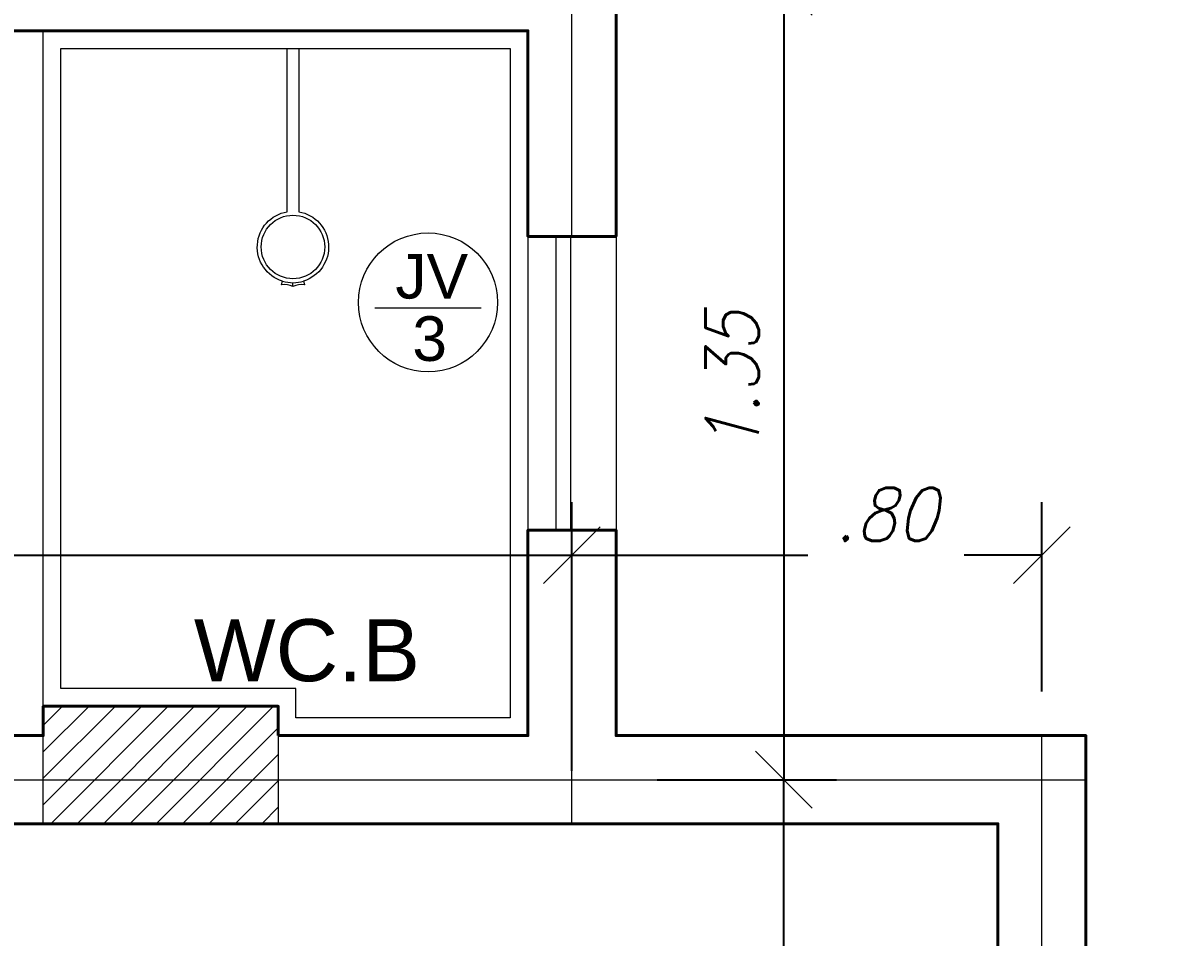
# Model space of a CAD drawing. Header units: millimetres. Extents: x 1865 to 2133, y 1062 to 1142.
# Drawn here: x 1984.496 to 1986.449, y 1077.511 to 1079.068 of the extents above; entities that cross this region are included whole.
import ezdxf

# ---------------------------------------------------------------- set-up
doc = ezdxf.new("R2010")
doc.units = ezdxf.units.MM
doc.header["$PDMODE"] = 35
for name, color, linetype, lineweight in [('Cota', 7, 'Continuous', 9), ('Eixo', 1, 'Continuous', 9), ('ESQ_INTER', 250, 'Continuous', 9), ('L_DECA', 7, 'Continuous', 13), ('PILAR', 7, 'Continuous', 5), ('Plarga', 7, 'Continuous', 40), ('texto', 7, 'Continuous', 13)]:
    doc.layers.add(name, color=color, linetype=linetype, lineweight=lineweight)
doc.styles.add('arial', font='arial.ttf')
doc.styles.add('romans15', font='romans.shx', dxfattribs={"width": 0.9, "oblique": 15})
doc.dimstyles.new('COTA_50', dxfattribs={"dimscale": 0.5, "dimtxt": 0.181, "dimasz": 0.193, "dimexe": 0.18, "dimexo": 0.15, "dimgap": 0.085, "dimtad": 1, "dimzin": 4, "dimdsep": 46, "dimtxsty": 'romans15', "dimblk1": 'OBLIQUE', "dimblk2": 'OBLIQUE', "dimsah": 1, "dimcen": 0.09, "dimclrd": 256, "dimclre": 256, "dimclrt": 256, "dimadec": 0, "dimazin": 0, "dimtfac": 1, "dimtmove": 2, "dimatfit": 3, "dimldrblk": 'NONE', "dimfxl": 1, "dimtolj": 1, "dimtzin": 1, "dimarcsym": 0})

# ---------------------------------------------------------------- blocks, each defined once
blk = doc.blocks.new('_OBLIQUE')
at = {"color": 0, "linetype": 'ByBlock'}
blk.add_line((-0.5, -0.5), (0.5, 0.5), dxfattribs=at)
blk = doc.blocks.new('*D219')
at = {"layer": 'Cota', "lineweight": -2, "transparency": 16777216}
for p, q in [((1985.5808, 1079.1293), (1985.8812, 1079.1293)), ((1985.7912, 1079.1293), (1985.7912, 1077.7793)), ((1985.5756, 1077.7793), (1985.8812, 1077.7793))]:
    blk.add_line(p, q, dxfattribs=at)
at = {"layer": 'Defpoints', "color": 0, "transparency": 16777216}
for p in [(1985.5058, 1079.1293), (1985.5006, 1077.7793), (1985.7912, 1077.7793)]:
    blk.add_point(p, dxfattribs=at)
at = {"layer": 'Cota', "lineweight": -2, "transparency": 16777216, "xscale": 0.0965, "yscale": 0.0965, "zscale": 0.0965}
for p, rotation in [((1985.7912, 1079.1293), 90), ((1985.7912, 1077.7793), 270)]:
    blk.add_blockref('_OBLIQUE', p, dxfattribs=dict(at, rotation=rotation))
at = {"layer": 'Cota', "transparency": 16777216, "insert": (1985.7035, 1078.4543), "char_height": 0.0905, "attachment_point": 5, "rotation": 90, "style": 'romans15'}
blk.add_mtext('\\A1;1.35', dxfattribs=at)
blk = doc.blocks.new('_None')
blk = doc.blocks.new('*D220')
at = {"layer": 'Cota', "lineweight": -2, "transparency": 16777216}
for p, q in [((1985.5756, 1077.7793), (1985.8812, 1077.7793)), ((1985.7912, 1075.0293), (1985.7912, 1077.7793)), ((1985.5808, 1075.0293), (1985.8812, 1075.0293))]:
    blk.add_line(p, q, dxfattribs=at)
at = {"layer": 'Defpoints', "color": 0, "transparency": 16777216}
for p in [(1985.5006, 1077.7793), (1985.7912, 1077.7793), (1985.5058, 1075.0293)]:
    blk.add_point(p, dxfattribs=at)
at = {"layer": 'Cota', "lineweight": -2, "transparency": 16777216, "xscale": 0.0965, "yscale": 0.0965, "zscale": 0.0965}
for p, rotation in [((1985.7912, 1077.7793), 90), ((1985.7912, 1075.0293), 270)]:
    blk.add_blockref('_OBLIQUE', p, dxfattribs=dict(at, rotation=rotation))
at = {"layer": 'Cota', "transparency": 16777216, "insert": (1985.7035, 1076.4043), "char_height": 0.0905, "attachment_point": 5, "rotation": 90, "style": 'romans15'}
blk.add_mtext('\\A1;2.75', dxfattribs=at)
blk = doc.blocks.new('*D274')
at = {"layer": 'Cota', "lineweight": -2, "transparency": 16777216}
for p, q in [((1982.9308, 1077.8693), (1982.9308, 1078.2515)), ((1985.4308, 1077.7943), (1985.4308, 1078.2515)), ((1982.9308, 1078.1615), (1985.4308, 1078.1615))]:
    blk.add_line(p, q, dxfattribs=at)
at = {"layer": 'Defpoints', "color": 0, "transparency": 16777216}
for p in [(1985.4308, 1078.1615), (1982.9308, 1077.7943), (1985.4308, 1077.7193)]:
    blk.add_point(p, dxfattribs=at)
at = {"layer": 'Cota', "lineweight": -2, "transparency": 16777216, "xscale": 0.0965, "yscale": 0.0965, "zscale": 0.0965, "rotation": 180}
blk.add_blockref('_OBLIQUE', (1982.9308, 1078.1615), dxfattribs=at)
at = {"layer": 'Cota', "lineweight": -2, "transparency": 16777216, "xscale": 0.0965, "yscale": 0.0965, "zscale": 0.0965}
blk.add_blockref('_OBLIQUE', (1985.4308, 1078.1615), dxfattribs=at)
at = {"layer": 'Cota', "transparency": 16777216, "insert": (1984.1808, 1078.2493), "char_height": 0.0905, "attachment_point": 5, "style": 'romans15'}
blk.add_mtext('\\A1;2.50', dxfattribs=at)
blk = doc.blocks.new('*D276')
at = {"layer": 'Cota', "lineweight": -2, "transparency": 16777216}
for p, q in [((1985.4308, 1077.7943), (1985.4308, 1078.2515)), ((1986.2308, 1077.9293), (1986.2308, 1078.2515)), ((1985.4308, 1078.1615), (1985.8323, 1078.1615)), ((1986.2308, 1078.1615), (1986.0986, 1078.1615))]:
    blk.add_line(p, q, dxfattribs=at)
at = {"layer": 'Defpoints', "color": 0, "transparency": 16777216}
for p in [(1985.4308, 1078.1615), (1986.2308, 1077.8543), (1985.4308, 1077.7193)]:
    blk.add_point(p, dxfattribs=at)
at = {"layer": 'Cota', "lineweight": -2, "transparency": 16777216, "xscale": 0.0965, "yscale": 0.0965, "zscale": 0.0965, "rotation": 180}
blk.add_blockref('_OBLIQUE', (1985.4308, 1078.1615), dxfattribs=at)
at = {"layer": 'Cota', "lineweight": -2, "transparency": 16777216, "xscale": 0.0965, "yscale": 0.0965, "zscale": 0.0965}
blk.add_blockref('_OBLIQUE', (1986.2308, 1078.1615), dxfattribs=at)
at = {"layer": 'Cota', "transparency": 16777216, "insert": (1985.9655, 1078.2309), "char_height": 0.0905, "attachment_point": 5, "style": 'romans15'}
blk.add_mtext('\\A1;.80', dxfattribs=at)
blk = doc.blocks.new('*D300')
at = {"layer": 'Cota', "lineweight": -2, "transparency": 16777216}
for p, q in [((1986.3808, 1080.5293), (1990.4154, 1080.5293)), ((1990.3254, 1072.2793), (1990.3254, 1080.5293)), ((1986.3808, 1072.2793), (1990.4154, 1072.2793))]:
    blk.add_line(p, q, dxfattribs=at)
at = {"layer": 'Defpoints', "color": 0, "transparency": 16777216}
for p in [(1986.3058, 1080.5293), (1990.3254, 1080.5293), (1986.3058, 1072.2793)]:
    blk.add_point(p, dxfattribs=at)
at = {"layer": 'Cota', "lineweight": -2, "transparency": 16777216, "xscale": 0.0965, "yscale": 0.0965, "zscale": 0.0965}
for p, rotation in [((1990.3254, 1080.5293), 90), ((1990.3254, 1072.2793), 270)]:
    blk.add_blockref('_OBLIQUE', p, dxfattribs=dict(at, rotation=rotation))
at = {"layer": 'Cota', "transparency": 16777216, "insert": (1990.2376, 1076.4043), "char_height": 0.0905, "attachment_point": 5, "rotation": 90, "style": 'romans15'}
blk.add_mtext('\\A1;8.25', dxfattribs=at)

msp = doc.modelspace()

# ---------------------------------------------------------------- hatches: boundary and pattern name
at = {"layer": 'PILAR'}
h = msp.add_hatch(dxfattribs=at)
h.set_pattern_fill('ANSI31,_O', color=256, scale=0.01)
h.set_pattern_definition([(45, (120.967787, 125.49008), (-0.0224506403, 0.0224506403), [])])
h.paths.add_polyline_path([(1984.5308, 1077.9043), (1984.5308, 1077.7043), (1984.9308, 1077.7043), (1984.9308, 1077.9043)])

# ---------------------------------------------------------------- linework, layer by layer
at = {"lineweight": 5}
for points in [[(1984.5308, 1077.9043), (1984.5308, 1079.0543), (1985.3558, 1079.0543), (1985.3558, 1077.8543), (1984.9308, 1077.8543), (1984.9308, 1077.9043), (1984.5308, 1077.9043)], [(1985.3558, 1078.7043), (1985.3558, 1078.2043)], [(1985.5058, 1078.7043), (1985.5058, 1078.2043)]]:
    msp.add_lwpolyline(points, dxfattribs=at)
msp.add_lwpolyline([(1984.5608, 1077.9343), (1984.5608, 1079.0243), (1985.3258, 1079.0243), (1985.3258, 1077.8843), (1984.9608, 1077.8843), (1984.9608, 1077.9343)], close=True, dxfattribs=at)
at = {"layer": 'Cota', "color": 0}
msp.add_lwpolyline([(1985.0951, 1078.5825), (1985.2764, 1078.5825)], dxfattribs=at)
msp.add_circle((1985.1857, 1078.5918), 0.1183, dxfattribs=at)
at = {"layer": 'Eixo'}
for points in [[(1985.4308, 1078.7043), (1985.4308, 1079.2043)], [(1985.4308, 1077.7043), (1985.4308, 1078.2043)], [(1986.2308, 1076.9043), (1986.2308, 1077.8543)], [(1983.8058, 1077.7793), (1986.3058, 1077.7793)]]:
    msp.add_lwpolyline(points, dxfattribs=at)
at = {"layer": 'ESQ_INTER'}
for points in [[(1985.4033, 1078.7043), (1985.4033, 1078.2043)], [(1985.4283, 1078.7043), (1985.4283, 1078.2043)]]:
    msp.add_lwpolyline(points, dxfattribs=at)
at = {"layer": 'L_DECA', "color": 0, "lineweight": 5}
msp.add_line((1984.9558, 1078.6189), (1984.9558, 1078.6254), dxfattribs=at)
msp.add_line((1984.9558, 1078.6189), (1984.9558, 1078.6254), dxfattribs=at)
at = {"layer": 'L_DECA', "lineweight": 5}
msp.add_lwpolyline([(1984.9757, 1078.6225, -0.539623), (1984.9752, 1078.6219, 0.128878), (1984.9558, 1078.6189, 0.125633), (1984.9368, 1078.6219, -0.533279), (1984.9363, 1078.6225), (1984.938, 1078.628, -0.792167), (1984.9458, 1078.7461), (1984.9458, 1079.0243), (1984.9658, 1079.0243), (1984.9658, 1078.7461, -0.789351), (1984.9739, 1078.6282)], format="xyb", close=True, dxfattribs=at)
at = {"layer": 'L_DECA', "color": 0, "lineweight": 5}
msp.add_circle((1984.9558, 1078.6862), 0.0541, dxfattribs=at)
msp.add_arc((1984.9558, 1078.6862), 0.0608, 253.0092, 287.388, dxfattribs=at)
at = {"layer": 'PILAR'}
msp.add_lwpolyline([(1984.5308, 1077.9043), (1984.9308, 1077.9043), (1984.9308, 1077.7043), (1984.5308, 1077.7043)], close=True, dxfattribs=at)
at = {"layer": 'Plarga'}
for points in [[(1985.5058, 1078.7043), (1985.3558, 1078.7043), (1985.3558, 1079.0543), (1983.0058, 1079.0543), (1983.0058, 1077.8543), (1983.0558, 1077.8543), (1983.0558, 1077.7043), (1982.2058, 1077.7043), (1982.2058, 1075.1043), (1982.2558, 1075.1043), (1982.2558, 1074.9543), (1982.0558, 1074.9543), (1982.0558, 1077.7043), (1980.2058, 1077.7043), (1980.2058, 1077.8543), (1982.8558, 1077.8543), (1982.8558, 1079.2043), (1985.5058, 1079.2043)], [(1984.9308, 1077.8543), (1984.9308, 1077.9043), (1984.5308, 1077.9043), (1984.5308, 1077.8543), (1983.8058, 1077.8543), (1983.8058, 1077.7043), (1986.1558, 1077.7043), (1986.1558, 1076.9043), (1986.3058, 1076.9043), (1986.3058, 1077.8543), (1985.5058, 1077.8543), (1985.5058, 1078.2043), (1985.3558, 1078.2043), (1985.3558, 1077.8543)]]:
    msp.add_lwpolyline(points, close=True, dxfattribs=at)

# ---------------------------------------------------------------- texts
at = {"layer": 'texto', "color": 0, "style": 'arial'}
for s, height, p in [('JV', 0.07601, (1985.1301, 1078.5984)), ('3', 0.076, (1985.159, 1078.4922))]:
    msp.add_text(s, height=height, dxfattribs=at).set_placement(p)
at = {"layer": 'texto', "style": 'arial'}
msp.add_text('WC.B', height=0.10557, dxfattribs=at).set_placement((1984.7871, 1077.9469))

# ---------------------------------------------------------------- dimensions: what is measured, and where the dimension line sits
at = {"layer": 'Cota'}
for base, p1, p2, angle, picture, middle in [((1990.3254, 1080.5293), (1986.3058, 1072.2793), (1986.3058, 1080.5293), 270, '*D300', (1990.2376, 1076.4043)), ((1985.7912, 1077.7793), (1985.5058, 1079.1293), (1985.5006, 1077.7793), 90, '*D219', (1985.7035, 1078.4543)), ((1985.4308, 1078.1615), (1982.9308, 1077.7943), (1985.4308, 1077.7193), 180, '*D274', (1984.1808, 1078.2493)), ((1985.7912, 1077.7793), (1985.5058, 1075.0293), (1985.5006, 1077.7793), 270, '*D220', (1985.7035, 1076.4043))]:
    dim = msp.add_linear_dim(base=base, p1=p1, p2=p2, angle=angle, dimstyle='COTA_50', dxfattribs=at)
    dim.commit()
    dim.dimension.update_dxf_attribs({"geometry": picture, "text_midpoint": middle})
dim = msp.add_linear_dim(base=(1985.4308, 1078.1615), p1=(1986.2308, 1077.8543), p2=(1985.4308, 1077.7193), dimstyle='COTA_50', dxfattribs=at)
dim.commit()
dim.dimension.update_dxf_attribs({"geometry": '*D276', "text_midpoint": (1985.9655, 1078.2309), "dimtype": 160})

doc.saveas('drawing.dxf')
